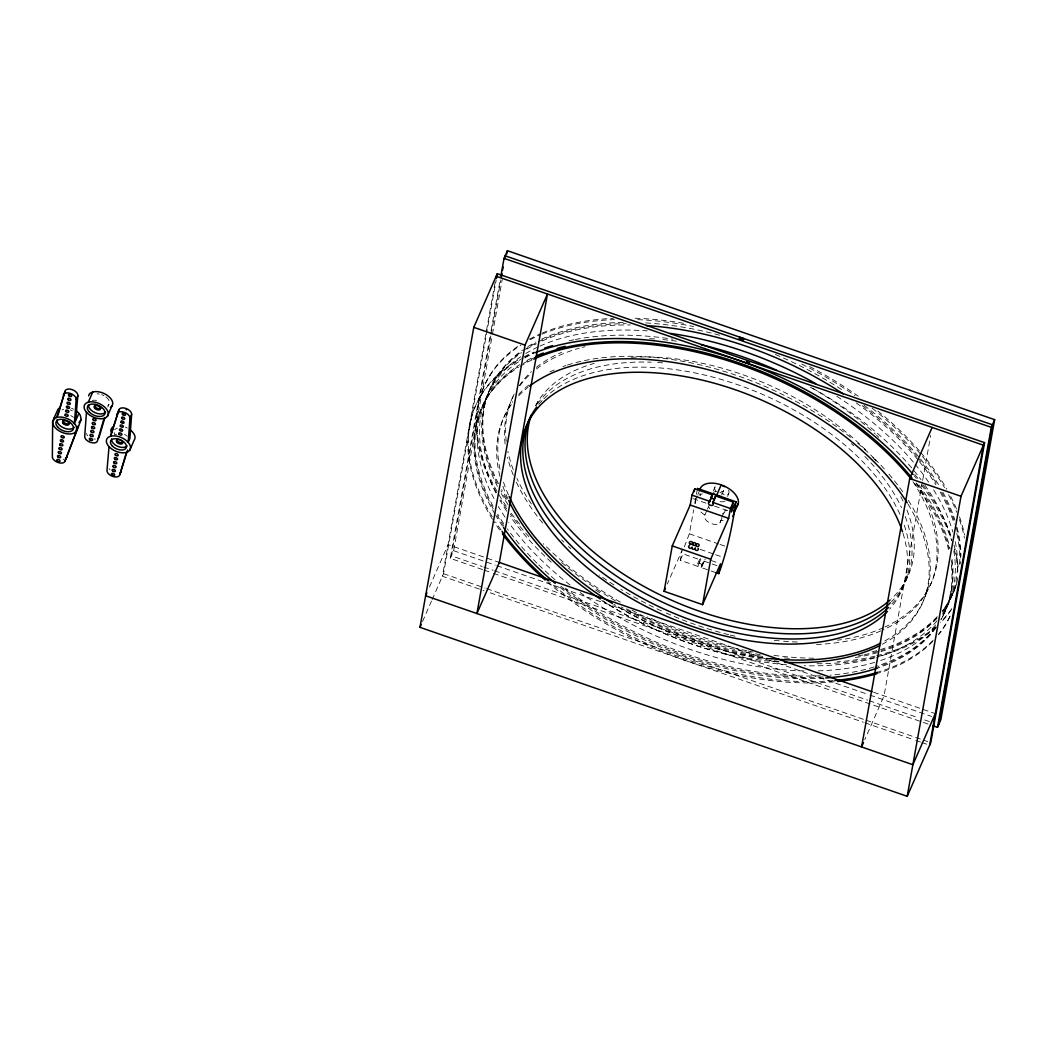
<?xml version="1.0" encoding="UTF-8"?>
<svg xmlns="http://www.w3.org/2000/svg" width="1047" height="1047" viewBox="0 0 1047 1047"><rect width="100%" height="100%" fill="white"/><g stroke="black" fill="none" stroke-linecap="round" stroke-linejoin="round"><path stroke-width="0.75" stroke-dasharray="5 3.75" d="M495.048 282.651L442.397 576.243L484.028 590.678M432.149 599.604L443.522 573.691L496.16 280.099M482.628 569.581L450.249 558.352L490.807 332.148M491.095 330.538L500.021 280.805M490.781 336.008L451.375 555.8L482.209 566.492M491.069 334.412L500.846 279.863M450.249 558.352L453.613 550.696L492.169 335.721M492.443 334.111L502.233 279.562M700.456 558.614A2.565 1.479 23.7 0 0 700.783 559.059L697.917 566.401L680.288 560.289L682.055 550.421L667.319 583.99M684.358 546.848L689.345 533.813L693.638 509.85M694.789 503.45L696.163 495.82M696.425 494.341L697.485 488.412M697.917 566.401L700.875 559.137M715.808 572.604L701.124 567.513L701.281 566.636A2.565 1.479 23.7 0 0 701.765 564.529A2.565 1.479 23.7 0 0 698.362 563.351A2.565 1.479 23.7 0 0 697.983 565.445L698.074 565.524M701.124 567.513L704.081 560.25A2.565 1.479 23.7 0 0 705.063 559.019M922.342 482.078L884.021 695.849L864.796 739.653M922.643 480.468L930.704 435.46M706.817 510.583L704.461 515.988A8.533 4.921 23.7 0 0 711.58 523.709A8.533 4.921 23.7 0 0 720.48 521.55L720.441 520.346L722.378 520.516A20.482 11.805 23.7 0 0 726.697 520.019M107.802 406.982L108.927 404.43M489.76 375.834L490.31 374.551M470.456 420.645L471.006 419.363M492.705 385.087L494.943 379.982M495.506 378.7L496.069 377.43M476.477 422.883L477.039 421.601M477.602 420.331L479.84 415.214M429.479 587.001L448.064 544.662L499.354 562.448M499 431.246L500.126 428.694M422.53 621.499L431.508 601.057M537.975 401.485L535.724 406.589A204.872 118.089 23.7 0 1 651.182 362.183M695.365 500.257L697.289 495.885M697.852 494.498L699.841 490.035M680.288 560.289L683.089 553.902L700.718 560.014M713.439 490.585L715.127 486.763M707.458 509.117L709.382 504.746M721.71 494.943L723.385 491.122A1.701 0.982 23.7 0 0 722.469 489.512M697.616 563.796L700.43 557.41M727.521 496.448L728.647 493.883M721.723 517.427L724.93 510.138L726.854 510.308M719.983 522.728L723.189 515.438M701.385 566.623L704.186 560.237M702.131 566.178L704.932 559.792M905.433 579.279L907.684 574.175M901.323 589.317L903.574 584.2M926.844 590.207L927.956 587.642M925.077 594.958L926.202 592.393M949.367 598.57L949.917 597.287M950.48 596.018L952.731 590.901M944.342 610.807L946.593 605.703M947.155 604.42L947.705 603.151M692.996 498.634L706.843 503.437M714.538 506.107L728.385 510.91M689.345 533.813L718.582 543.956M720.114 544.479L724.733 546.089M700.247 549.374L714.093 554.177M715.638 554.701L723.32 557.37M711.293 560.564L718.988 563.221M703.924 561.127L717.143 565.707M873.63 692.25L933.793 713.112M453.613 550.696L495.244 565.131M496.788 565.668L868.395 694.541M869.926 695.077L931.608 716.462M483.753 567.029L493.006 570.235M494.55 570.772L867.688 700.181M869.232 700.718L918.572 717.823M924.737 719.97L929.37 721.566M484.172 570.118L491.881 572.801M493.425 573.324L928.244 724.131M443.522 573.691L485.154 588.126M486.698 588.663L864.469 719.669M866 720.205L927.681 741.59M490.205 592.811L863.343 722.221M864.887 722.757L914.227 739.876M915.772 740.412L920.392 742.009M921.936 742.545L928.1 744.679M704.893 514.954L703.139 513.855A20.482 11.805 23.7 0 1 699.488 510.583M724.93 510.138L724.969 511.329A8.533 4.921 23.7 0 1 721.998 514.012M908.377 500.374A228.979 131.987 23.7 0 1 883.406 641.732M771.39 658.707A228.979 131.987 23.7 0 1 613.817 604.394M508.476 494.956A228.979 131.987 23.7 0 1 502.743 479.748M500.008 469.292A228.979 131.987 23.7 0 1 512.716 401.668M518.671 394.418A228.979 131.987 23.7 0 1 529.206 384.694M549.989 371.921A228.979 131.987 23.7 0 1 554.151 370.023M562.933 366.568A228.979 131.987 23.7 0 1 565.969 365.534M567.513 365.023A228.979 131.987 23.7 0 1 852.494 438.968M857.689 443.274A228.979 131.987 23.7 0 1 873.63 457.827M874.795 458.966A228.979 131.987 23.7 0 1 886.77 471.673M888.89 474.108A228.979 131.987 23.7 0 1 904.032 493.739M908.076 504.261A228.979 131.987 23.7 0 1 882.281 644.285M778.274 661.94A228.979 131.987 23.7 0 1 603.033 600.821M508.031 499.039A228.979 131.987 23.7 0 1 502.586 485.324M499.929 476.293A228.979 131.987 23.7 0 1 513.514 401.695M518.618 395.831A228.979 131.987 23.7 0 1 528.094 387.246M903.024 533.368A204.872 118.089 23.7 0 1 889.597 609.118M936.123 627.493A253.086 145.886 23.7 0 1 877.595 668.051M824.081 678.09A253.086 145.886 23.7 0 1 557.776 585.495M502.56 526.144A253.086 145.886 23.7 0 1 495.768 515.477M494.982 514.142A253.086 145.886 23.7 0 1 518.527 367.288M519.927 366.424A253.086 145.886 23.7 0 1 532.347 359.775M914.594 483.361A253.086 145.886 23.7 0 1 948.935 551.272M951.33 565.197A253.086 145.886 23.7 0 1 941.253 619.327M935.743 627.519A253.086 145.886 23.7 0 1 878.145 666.769M823.007 676.912A253.086 145.886 23.7 0 1 560.917 586.32M504.039 526.196A253.086 145.886 23.7 0 1 497.129 515.53M493.268 508.881A253.086 145.886 23.7 0 1 517.689 366.908M523.356 363.453A253.086 145.886 23.7 0 1 532.91 358.493M916.164 483.4A253.086 145.886 23.7 0 1 949.145 548.523M951.474 560.59A253.086 145.886 23.7 0 1 941.031 619.444M935.573 624.941A253.086 145.886 23.7 0 1 876.339 661.874M874.782 662.345A253.086 145.886 23.7 0 1 817.524 670.865M804.07 670.905A253.086 145.886 23.7 0 1 580.13 592.51M570.065 584.972A253.086 145.886 23.7 0 1 508.711 522.479M505.034 517.139A253.086 145.886 23.7 0 1 498.346 506.473M493.948 498.529A253.086 145.886 23.7 0 1 519.129 361.411M524.717 357.904A253.086 145.886 23.7 0 1 534.35 352.76M569.005 340.838A253.086 145.886 23.7 0 1 573.952 339.765M575.418 339.477A253.086 145.886 23.7 0 1 672.815 339.215M812.852 388.372A253.086 145.886 23.7 0 1 920.967 479.657M924.802 484.983A253.086 145.886 23.7 0 1 951.579 540.658M953.765 550.879A253.086 145.886 23.7 0 1 941.305 617.167M935.337 627.533A253.086 145.886 23.7 0 1 875.645 666.494M874.101 666.978A253.086 145.886 23.7 0 1 830.088 675.171M820.272 675.799A253.086 145.886 23.7 0 1 565.38 588.165M555.08 579.737A253.086 145.886 23.7 0 1 550.081 575.405M548.85 574.306A253.086 145.886 23.7 0 1 538.132 564.294M536.993 563.168A253.086 145.886 23.7 0 1 507.415 528.918M503.686 523.592A253.086 145.886 23.7 0 1 497.691 514.247M493.111 506.277A253.086 145.886 23.7 0 1 519.639 364.736M526.85 360.548A253.086 145.886 23.7 0 1 532.112 357.865M918.716 484.774A253.086 145.886 23.7 0 1 950.061 548.72M952.037 559.32A253.086 145.886 23.7 0 1 940.769 619.562M904.268 525.201A204.872 118.089 23.7 0 1 890.814 605.127M538.773 404.391A204.872 118.089 23.7 0 1 542.804 399.889M543.89 398.789A204.872 118.089 23.7 0 1 732.075 382.796A204.872 118.089 23.7 0 1 900.682 515.949M950.035 616.225A259.525 149.603 23.7 0 1 938.832 634.43M932.628 641.484A259.525 149.603 23.7 0 1 878.642 673.09M834.341 681.767A259.525 149.603 23.7 0 1 547.673 582.197M499.537 529.913A259.525 149.603 23.7 0 1 493.32 520.621M492.483 519.286A259.525 149.603 23.7 0 1 520.961 359.343M524.979 357.263A259.525 149.603 23.7 0 1 533.473 353.389M914.227 475.796A259.525 149.603 23.7 0 1 916.347 478.387M921.465 484.931A259.525 149.603 23.7 0 1 951.514 540.108M954.21 549.282A259.525 149.603 23.7 0 1 957.979 574.463M949.891 616.434A259.525 149.603 23.7 0 1 938.361 634.443M933.191 640.214A259.525 149.603 23.7 0 1 877.608 672.305M833.294 680.629A259.525 149.603 23.7 0 1 549.479 581.988M501.042 529.965A259.525 149.603 23.7 0 1 495.597 521.995M492.221 516.681A259.525 149.603 23.7 0 1 521.511 358.061M524.181 356.674A259.525 149.603 23.7 0 1 534.022 352.119M914.79 474.527A259.525 149.603 23.7 0 1 917.957 478.414M923.022 484.97A259.525 149.603 23.7 0 1 951.553 537.294M953.961 544.963A259.525 149.603 23.7 0 1 958.371 569.948M905.249 516.577A204.872 118.089 23.7 0 1 891.481 601.672M657.595 362.498A204.872 118.089 23.7 0 1 664.073 362.982M851.355 443.614A204.872 118.089 23.7 0 1 853.711 445.747M864.887 456.479A204.872 118.089 23.7 0 1 901.506 507.69M906.924 509.994A204.872 118.089 23.7 0 1 891.377 598.832M535.514 405.686A204.872 118.089 23.7 0 1 594.186 363.401M631.393 357.328A204.872 118.089 23.7 0 1 867.125 451.375M872.845 457.434A204.872 118.089 23.7 0 1 876.143 461.125M900.813 496.631A204.872 118.089 23.7 0 1 903.038 501.094M916.518 482.955A228.979 131.987 23.7 0 1 884.951 627.009M883.511 627.663A228.979 131.987 23.7 0 1 837.613 640.214M797.317 642.033A228.979 131.987 23.7 0 1 780.931 640.986M779.269 640.829A228.979 131.987 23.7 0 1 770.958 639.9M570.824 548.68A228.979 131.987 23.7 0 1 568.456 546.508M563.836 542.137A228.979 131.987 23.7 0 1 561.598 539.938M531.392 503.973A228.979 131.987 23.7 0 1 516.956 478.492M513.266 469.658A228.979 131.987 23.7 0 1 507.86 451.414M506.238 441.454A228.979 131.987 23.7 0 1 514.457 393.607M519.233 385.662A228.979 131.987 23.7 0 1 531.444 371.606M536.313 367.405A228.979 131.987 23.7 0 1 561.742 352.263M649.703 338.678A228.979 131.987 23.7 0 1 654.597 338.953M662.856 339.594A228.979 131.987 23.7 0 1 677.828 341.335M810.313 387.115A228.979 131.987 23.7 0 1 875.318 434.073M876.496 435.159A228.979 131.987 23.7 0 1 878.799 437.345M955.466 587.459A253.086 145.886 23.7 0 1 942.365 610.702M937.209 616.683A253.086 145.886 23.7 0 1 878.263 650.187M876.836 650.58A253.086 145.886 23.7 0 1 871.012 652.085M813.859 658.183A253.086 145.886 23.7 0 1 773.484 655.317M753.081 652.006A253.086 145.886 23.7 0 1 748.409 651.09M746.851 650.776A253.086 145.886 23.7 0 1 647.792 616.722M620.348 602.143A253.086 145.886 23.7 0 1 543.236 543.694M506.774 498.385A253.086 145.886 23.7 0 1 501.644 489.643M498.529 483.779A253.086 145.886 23.7 0 1 522.675 350.051M527.858 346.622A253.086 145.886 23.7 0 1 535.999 341.976M541.77 339.123A253.086 145.886 23.7 0 1 623.724 322.424M645.803 322.908A253.086 145.886 23.7 0 1 720.467 335.446M775.382 354.488A253.086 145.886 23.7 0 1 844.235 391.303M864.063 405.294A253.086 145.886 23.7 0 1 919.502 457.814M920.535 459.083A253.086 145.886 23.7 0 1 939.63 486.541M942.941 492.391A253.086 145.886 23.7 0 1 954.956 520.163M957.089 527.505A253.086 145.886 23.7 0 1 960.937 556.467M951.749 608.647A259.525 149.603 23.7 0 1 940.415 622.258M935.547 626.8A259.525 149.603 23.7 0 1 876.509 655.788M875.043 656.155A259.525 149.603 23.7 0 1 837.142 661.822M771.338 659.047A259.525 149.603 23.7 0 1 621.198 606.959M519.705 524.154A259.525 149.603 23.7 0 1 510.792 512.664M506.277 506.251A259.525 149.603 23.7 0 1 497.835 492.823M497.011 491.37A259.525 149.603 23.7 0 1 519.011 345.497M529.429 339.176A259.525 149.603 23.7 0 1 540.946 333.587M542.451 332.946A259.525 149.603 23.7 0 1 613.306 318.367M635.097 318.249A259.525 149.603 23.7 0 1 686.466 323.798M809.58 366.529A259.525 149.603 23.7 0 1 858.2 396.185M877.87 411.065A259.525 149.603 23.7 0 1 919.816 451.362M920.902 452.631A259.525 149.603 23.7 0 1 946.776 489.198M950.689 496.474A259.525 149.603 23.7 0 1 956.749 509.588M959.51 516.825A259.525 149.603 23.7 0 1 964.64 535.148M951.186 609.93A259.525 149.603 23.7 0 1 941.004 622.363M936.227 626.957A259.525 149.603 23.7 0 1 814.422 663.733M778.981 661.39A259.525 149.603 23.7 0 1 772.424 660.552M770.775 660.317A259.525 149.603 23.7 0 1 614.929 604.944M528.957 536.731A259.525 149.603 23.7 0 1 510.242 513.933M506.604 508.816A259.525 149.603 23.7 0 1 500.741 499.877M496.448 492.653A259.525 149.603 23.7 0 1 520.948 345.13M530.253 339.712A259.525 149.603 23.7 0 1 540.383 334.87M541.888 334.229A259.525 149.603 23.7 0 1 614.432 319.584M637.715 319.636A259.525 149.603 23.7 0 1 693.664 326.572M801.727 364.081A259.525 149.603 23.7 0 1 855.046 395.648M872.164 408.265A259.525 149.603 23.7 0 1 921.412 455.17M922.459 456.427A259.525 149.603 23.7 0 1 944.538 487.588M948.608 494.838A259.525 149.603 23.7 0 1 956.775 512.323M959.445 519.534A259.525 149.603 23.7 0 1 964.418 538.106M956.906 582.642A253.086 145.886 23.7 0 1 942.758 610.741M936.646 617.952A253.086 145.886 23.7 0 1 881.024 650.488M877.7 651.47A253.086 145.886 23.7 0 1 864.456 654.702M862.924 655.016A253.086 145.886 23.7 0 1 858.278 655.88M789.307 658.367A253.086 145.886 23.7 0 1 784.412 657.922M760.24 654.676A253.086 145.886 23.7 0 1 631.289 609.838M615.544 600.926A253.086 145.886 23.7 0 1 561.257 562.174M506.211 499.668A253.086 145.886 23.7 0 1 501.081 490.925M497.233 483.583A253.086 145.886 23.7 0 1 522.113 351.321M523.5 350.379A253.086 145.886 23.7 0 1 536.849 342.526M538.289 341.806A253.086 145.886 23.7 0 1 626.25 323.667M862.178 405.582A253.086 145.886 23.7 0 1 916.832 456.544M917.892 457.814A253.086 145.886 23.7 0 1 936.437 483.465M941.58 492.208A253.086 145.886 23.7 0 1 953.922 520.006M956.094 527.151A253.086 145.886 23.7 0 1 960.151 563.901M912.958 481.699A228.979 131.987 23.7 0 1 882.385 630.215M880.92 630.87A228.979 131.987 23.7 0 1 815.09 644.572M735.007 636.196A228.979 131.987 23.7 0 1 730.269 635.071M728.686 634.665A228.979 131.987 23.7 0 1 662.934 611.566M661.455 610.885A228.979 131.987 23.7 0 1 620.963 589.317M614.026 584.972A228.979 131.987 23.7 0 1 599.381 575.052M542.686 523.081A228.979 131.987 23.7 0 1 515.831 481.044M513.292 475.142A228.979 131.987 23.7 0 1 507.507 457.303M505.112 444.007A228.979 131.987 23.7 0 1 514.077 394.784M519.875 385.754A228.979 131.987 23.7 0 1 531.496 373.085M536.47 368.95A228.979 131.987 23.7 0 1 579.292 348.18M582.145 347.395A228.979 131.987 23.7 0 1 585.051 346.662M955.244 541.705A253.086 145.886 23.7 0 1 942.666 613.372M937.013 620.792A253.086 145.886 23.7 0 1 876.561 657.372M874.899 657.856A253.086 145.886 23.7 0 1 804.201 665.748M786.506 664.753A253.086 145.886 23.7 0 1 601.606 600.455M551.219 562.174A253.086 145.886 23.7 0 1 510.203 516.315M506.696 511.172A253.086 145.886 23.7 0 1 499.929 500.23M495.925 492.915A253.086 145.886 23.7 0 1 520.686 356.765M525.803 353.48A253.086 145.886 23.7 0 1 538.407 346.793M539.899 346.112A253.086 145.886 23.7 0 1 647.295 330.891M836.815 396.316A253.086 145.886 23.7 0 1 914.031 462.931M915.091 464.201A253.086 145.886 23.7 0 1 929.5 483.452M933.636 489.852A253.086 145.886 23.7 0 1 952.888 532.112M957.9 577.669A253.086 145.886 23.7 0 1 942.208 612.024M937.17 618.057A253.086 145.886 23.7 0 1 854.588 657.686M762.74 656.456A253.086 145.886 23.7 0 1 623.515 607.142M599.774 592.72A253.086 145.886 23.7 0 1 593.099 588.244M508.096 504.785A253.086 145.886 23.7 0 1 501.343 493.661M497.404 486.332A253.086 145.886 23.7 0 1 521.55 352.603M526.746 349.175A253.086 145.886 23.7 0 1 536.3 343.796M542.137 340.995A253.086 145.886 23.7 0 1 630.359 324.963M856.289 402.938A253.086 145.886 23.7 0 1 918.376 460.366M919.41 461.648A253.086 145.886 23.7 0 1 935.887 484.748M940.193 492.025A253.086 145.886 23.7 0 1 954.288 524.154M956.775 533.329A253.086 145.886 23.7 0 1 959.484 566.689M695.47 503.555A20.482 11.805 23.7 0 1 696.569 497.417M699.003 495.231A20.482 11.805 23.7 0 1 702.498 493.844M709.578 508.62A8.533 4.921 23.7 0 1 708.989 507.141M700.757 495.676A20.482 11.805 23.7 0 1 699.959 493.333M724.93 501.094A7.682 4.424 23.7 0 1 718.281 501.147M713.229 492.326A7.682 4.424 23.7 0 1 716.161 491.619M719.878 492.273A7.682 4.424 23.7 0 1 724.746 495.336A7.682 4.424 23.7 0 0 728.529 490.271M716.227 491.697A7.682 4.424 23.7 0 1 717.352 485.415M723.385 491.122A1.701 0.982 23.7 0 1 721.304 491.135M64.482 459.096A6.832 3.939 23.7 0 1 63.029 459.267M70.764 415.607A12.8 7.381 23.7 0 1 73.526 417.347M71.536 408.278A12.8 7.381 23.7 0 1 73.565 409.22M62.022 409.927A9.384 5.418 23.7 0 1 63.631 409.285M70.149 409.861A9.384 5.418 23.7 0 1 72.4 410.843M110.066 469.854A6.832 3.939 23.7 0 1 109.189 468.69M124.541 434.44A12.8 7.381 23.7 0 1 127.315 436.193M114.83 434.191A9.384 5.418 23.7 0 1 114.188 432.581M114.699 429.767A9.384 5.418 23.7 0 1 117.408 428.131M125.326 427.111A12.8 7.381 23.7 0 1 127.354 428.053M114.607 434.518A9.384 5.418 23.7 0 1 116.583 434.283M95.408 439.112A6.832 3.939 23.7 0 1 93.785 438.968M87.778 435.801A6.832 3.939 23.7 0 1 86.43 433.458M105.904 396.892A9.384 5.418 23.7 0 1 107.802 405.425M97.096 393.842A9.384 5.418 23.7 0 1 99.321 394.038M101.638 394.64A9.384 5.418 23.7 0 1 103.875 395.622M92.306 400.451A9.384 5.418 23.7 0 1 96.507 400.425"/><path stroke-width="1.5" d="M57.886 414.913L56.76 417.478L65.006 391.329A6.832 3.939 23.7 0 1 72.125 389.602A6.832 3.939 23.7 0 1 77.831 395.779L76.143 399.614L74.402 423.59L78.878 413.369M77.831 395.779L75.803 419.389M86.469 412.204L84.715 436.193A6.832 3.939 23.7 0 0 90.422 442.358A6.832 3.939 23.7 0 0 97.541 440.63L104.098 418.329M131.621 414.612L129.933 418.447L128.179 442.423L129.867 438.588L131.621 414.612A6.832 3.939 23.7 0 0 125.915 408.448A6.832 3.939 23.7 0 0 118.795 410.162L110.55 436.311L118.795 410.162M109.032 446.624L107.003 470.247A6.832 3.939 23.7 0 0 112.71 476.411A6.832 3.939 23.7 0 0 119.829 474.697L127.629 450.04M419.978 627.336L473.768 327.331L497.312 273.673L984.56 442.659L930.77 742.663L907.212 796.309L419.978 627.336L421.26 624.418M496.448 278.489L497.312 273.673M500.885 276.002L504.039 258.347L507.402 250.691L994.65 419.664L940.86 719.669L937.497 727.338L932.864 725.728M501.421 276.657L501.997 273.437M502.573 270.231L503.149 267.024M504.589 259.002L505.164 255.795L992.412 424.768L938.622 724.786M506.827 253.898L507.402 250.691M525.057 345.117L476.922 613.542L499.354 562.448L547.476 294.024L525.057 345.117L473.768 327.331M715.808 572.604L718.752 573.625L720.519 563.757L702.576 604.643L664.112 591.293L672.253 545.906L690.195 505.02L691.962 495.152L694.763 488.766L712.405 494.878L709.329 502.167A2.565 1.479 23.7 0 0 708.95 504.261A2.565 1.479 23.7 0 0 712.353 505.439A2.565 1.479 23.7 0 0 712.732 503.345L715.598 495.99L733.24 502.102L731.46 511.983L735.949 501.762L697.485 488.412M694.266 491.593L694.763 488.766M709.434 502.154L712.405 494.878M712.641 503.267L715.598 495.99M702.576 604.643L710.717 559.242L728.66 518.37L730.426 508.502L733.24 502.102M735.949 501.762C732.233 526.327 727.364 550.552 718.752 573.625M932.144 427.425L909.712 478.518L861.589 746.943L863.513 742.572M907.212 796.309L961.002 496.304L984.56 442.659M929.644 745.215L983.434 445.211L496.199 276.238M937.497 727.338L991.287 427.333L994.65 419.664M58.449 413.644L65.006 391.329M104.909 417.465L99.229 436.808A6.832 3.939 23.7 0 1 98.012 438.484M119.829 474.697L126.386 452.383M59.43 407.977L57.912 409.351L52.664 421.339A12.8 7.381 23.7 0 0 58.868 430.749A12.8 7.381 23.7 0 0 72.256 433.694C77.609 432.908 77.792 426.194 74.128 423.224A12.8 7.381 23.7 0 0 57.127 417.334L54.941 418.198L52.664 421.339L52.35 456.348A6.832 3.939 23.7 0 0 58.056 462.512A6.832 3.939 23.7 0 0 65.176 460.798L81.195 419.454L80.253 415.201L78.617 413.002A12.8 7.381 23.7 0 0 76.339 410.961M65.176 460.798L78.394 425.841L77.635 427.621M81.195 419.454L78.918 422.608M88.249 402.244L92.738 392.036M107.435 416.235L111.924 406.014M129.736 450.289L134.225 440.067A12.8 7.381 23.7 0 0 130.116 429.807M426.914 592.838L425.632 595.756L912.879 764.729L935.311 713.635M664.112 591.293L665.395 588.375M716.724 495.087L721.2 484.866M733.829 513.606L738.318 503.385M712.235 495.768L712.13 495.781A2.565 1.479 23.7 0 0 711.397 496.226M504.039 258.347L991.287 427.333M909.712 478.518L961.002 496.304M691.962 495.152L709.591 501.264M712.798 502.377L730.426 508.502M690.195 505.02L728.66 518.37M672.253 545.906L710.717 559.242M498.948 562.304L872.086 691.714M879.663 645.646A228.979 131.987 23.7 0 1 784.596 662.319M600.324 599.015A228.979 131.987 23.7 0 1 508.737 500.558M529.389 386.238A228.979 131.987 23.7 0 1 724.066 374.237A228.979 131.987 23.7 0 1 907.252 502.94M880.789 643.094A228.979 131.987 23.7 0 1 771.39 658.707M612.43 603.53A228.979 131.987 23.7 0 1 509.156 496.474M887.516 611.343A204.872 118.089 23.7 0 1 581.635 562.867A204.872 118.089 23.7 0 1 617.455 373.229A204.872 118.089 23.7 0 1 902.54 531.837M877.595 668.051A253.086 145.886 23.7 0 1 825.717 677.972M555.224 583.362A253.086 145.886 23.7 0 1 503.476 527.479M533.721 359.147A253.086 145.886 23.7 0 1 911.479 479.421M701.438 344.816A253.086 145.886 23.7 0 1 776.809 370.311M536.221 355.967A253.086 145.886 23.7 0 1 543.393 353.009M557.122 348.429A253.086 145.886 23.7 0 1 565.131 346.321M888.681 607.339A204.872 118.089 23.7 0 1 636.196 594.814A204.872 118.089 23.7 0 1 536.731 406.995M877.059 673.587A259.525 149.603 23.7 0 1 837.535 681.453M545.186 580.025A259.525 149.603 23.7 0 1 502.403 533.878M534.938 352.787A259.525 149.603 23.7 0 1 913.141 474.513M877.608 672.305A259.525 149.603 23.7 0 1 834.904 680.485M548.222 580.915A259.525 149.603 23.7 0 1 501.997 531.287M544.61 348.114A259.525 149.603 23.7 0 1 552.554 345.641M746.459 361.581A259.525 149.603 23.7 0 1 749.521 362.707M534.284 357.865A253.086 145.886 23.7 0 1 912.042 478.152M890.316 602.81A204.872 118.089 23.7 0 1 650.711 596.371A204.872 118.089 23.7 0 1 530.476 416.693M890.159 599.944A204.872 118.089 23.7 0 1 653.092 591.333A204.872 118.089 23.7 0 1 531.523 414.625M739.601 337.199A259.525 149.603 23.7 0 1 744.129 338.678M739.051 338.469A259.525 149.603 23.7 0 1 743.579 339.961M670.224 333.378A253.086 145.886 23.7 0 1 815.783 383.647M646.3 325.565A253.086 145.886 23.7 0 1 843.123 393.855M699.841 490.035A20.482 11.805 23.7 0 1 725.322 486.593A20.482 11.805 23.7 0 1 735.609 507.769M714.617 499.105A2.565 1.479 23.7 0 1 711.253 496.985M712.915 494.014A20.482 11.805 23.7 0 1 721.619 497.22M733.725 510.308A20.482 11.805 23.7 0 1 732.625 516.433M722.679 485.887A7.682 4.424 23.7 0 1 724.524 486.685M697.969 548.209A1.714 1.387 10.2 0 1 697.93 550.081A1.714 1.387 10.2 0 1 695.64 550.068A1.714 1.387 10.2 0 1 695.287 548.196M695.182 548.118A1.701 1.387 10.2 0 1 692.957 549.217A1.701 1.387 10.2 0 1 692.08 547.084A1.701 1.387 10.2 0 1 689.332 547.961A1.701 1.387 10.2 0 1 689.515 545.579M63.317 395.164A6.832 3.939 23.7 0 1 70.437 393.436A6.832 3.939 23.7 0 1 76.143 399.614M66.851 456.963A6.832 3.939 23.7 0 1 65.647 458.638M69.56 422.242A3.416 1.963 23.7 0 1 66.432 423.786A3.416 1.963 23.7 0 1 63.16 420.567M54.418 419.572A12.8 7.381 23.7 0 1 54.352 417.504M74.075 427.32A9.384 5.418 23.7 0 1 63.697 427.935A9.384 5.418 23.7 0 1 56.996 419.899M117.107 413.997A6.832 3.939 23.7 0 1 124.227 412.282A6.832 3.939 23.7 0 1 129.933 418.447M121.504 470.862A6.832 3.939 23.7 0 1 120.3 472.537M126.15 409.613A1.701 0.982 23.7 0 1 126.517 409.835M121.949 422.268A1.701 0.982 23.7 0 1 121.923 421.47M110.995 432.018A12.8 7.381 23.7 0 1 113.207 426.81M123.153 442.096A3.416 1.963 23.7 0 1 119.384 442.331A3.416 1.963 23.7 0 1 116.95 439.4M127.014 445.865A8.533 4.921 23.7 0 1 117.434 446.218A8.533 4.921 23.7 0 1 111.61 438.863M110.406 407.375A12.8 7.381 23.7 0 0 109.032 396.734A12.8 7.381 23.7 0 0 93.091 391.892L90.906 392.756A12.8 7.381 23.7 0 0 88.642 395.897M105.551 412.086A9.384 5.418 23.7 0 1 95.172 412.714A9.384 5.418 23.7 0 1 88.485 404.679M101.062 407.571A3.416 1.963 23.7 0 1 97.921 408.552A3.416 1.963 23.7 0 1 94.662 405.896M94.845 404.875A3.416 1.963 23.7 0 1 95.251 404.508M88.615 402.1L86.43 402.977A12.8 7.381 23.7 0 0 85.095 410.372L86.731 412.57A12.8 7.381 23.7 0 0 103.732 418.473L105.917 417.596A12.8 7.381 23.7 0 0 104.543 406.956A12.8 7.381 23.7 0 0 88.615 402.1M110.903 436.167L108.718 437.031A12.8 7.381 23.7 0 0 110.092 447.684A12.8 7.381 23.7 0 0 126.033 452.526L128.218 451.663A12.8 7.381 23.7 0 0 129.54 444.255L127.904 442.056A12.8 7.381 23.7 0 0 110.903 436.167M696.137 545.945A1.714 1.387 10.2 0 0 699.016 545.644A1.714 1.387 10.2 0 0 697.066 543.72A1.714 1.387 10.2 0 0 696.137 545.945M689.711 543.759A1.701 1.387 10.2 0 0 692.591 543.445A1.701 1.387 10.2 0 0 690.64 541.535A1.701 1.387 10.2 0 0 689.711 543.759M692.931 544.833A1.701 1.387 10.2 0 0 695.81 544.532A1.701 1.387 10.2 0 0 693.86 542.608A1.701 1.387 10.2 0 0 692.931 544.833M57.768 427.189A9.384 5.418 23.7 0 0 72.95 429.872A9.384 5.418 23.7 0 0 63.343 419.481A9.384 5.418 23.7 0 0 57.768 427.189M68.827 395.714A1.701 0.982 23.7 0 0 71.589 396.198A1.701 0.982 23.7 0 0 69.848 394.313A1.701 0.982 23.7 0 0 68.827 395.714M68.12 399.666A1.701 0.982 23.7 0 0 70.882 400.15A1.701 0.982 23.7 0 0 69.128 398.266A1.701 0.982 23.7 0 0 68.12 399.666M66.707 407.558A1.701 0.982 23.7 0 0 69.468 408.042A1.701 0.982 23.7 0 0 67.715 406.157A1.701 0.982 23.7 0 0 66.707 407.558M67.414 403.605A1.701 0.982 23.7 0 0 70.175 404.103A1.701 0.982 23.7 0 0 68.421 402.205A1.701 0.982 23.7 0 0 67.414 403.605M65.294 415.45A1.701 0.982 23.7 0 0 68.055 415.947A1.701 0.982 23.7 0 0 66.301 414.049A1.701 0.982 23.7 0 0 65.294 415.45M66 411.51A1.701 0.982 23.7 0 0 68.762 411.995A1.701 0.982 23.7 0 0 67.008 410.11A1.701 0.982 23.7 0 0 66 411.51M61.393 437.162A1.701 0.982 23.7 0 0 64.155 437.646A1.701 0.982 23.7 0 0 62.414 435.761A1.701 0.982 23.7 0 0 61.393 437.162M58.567 452.958A1.701 0.982 23.7 0 0 61.328 453.443A1.701 0.982 23.7 0 0 59.574 451.558A1.701 0.982 23.7 0 0 58.567 452.958M59.273 449.006A1.701 0.982 23.7 0 0 62.035 449.49A1.701 0.982 23.7 0 0 60.281 447.606A1.701 0.982 23.7 0 0 59.273 449.006M59.98 445.054A1.701 0.982 23.7 0 0 62.741 445.551A1.701 0.982 23.7 0 0 61.001 443.653A1.701 0.982 23.7 0 0 59.98 445.054M60.687 441.114A1.701 0.982 23.7 0 0 63.448 441.598A1.701 0.982 23.7 0 0 61.708 439.714A1.701 0.982 23.7 0 0 60.687 441.114M57.86 456.898A1.701 0.982 23.7 0 0 60.621 457.395A1.701 0.982 23.7 0 0 58.868 455.497A1.701 0.982 23.7 0 0 57.86 456.898M57.153 460.85A1.701 0.982 23.7 0 0 59.915 461.334A1.701 0.982 23.7 0 0 58.161 459.45A1.701 0.982 23.7 0 0 57.153 460.85M63.291 423.564A3.416 1.963 23.7 0 0 68.814 424.545A3.416 1.963 23.7 0 0 65.32 420.763A3.416 1.963 23.7 0 0 63.291 423.564M112.029 445.708A8.533 4.921 23.7 0 0 125.889 448.43A8.533 4.921 23.7 0 0 117.486 438.902A8.533 4.921 23.7 0 0 112.029 445.708M111.807 474.749A1.701 0.982 23.7 0 0 114.568 475.233A1.701 0.982 23.7 0 0 112.814 473.349A1.701 0.982 23.7 0 0 111.807 474.749M115.353 455.013A1.701 0.982 23.7 0 0 118.115 455.497A1.701 0.982 23.7 0 0 116.361 453.613A1.701 0.982 23.7 0 0 115.353 455.013M114.647 458.952A1.701 0.982 23.7 0 0 117.408 459.45A1.701 0.982 23.7 0 0 115.654 457.552A1.701 0.982 23.7 0 0 114.647 458.952M113.927 462.905A1.701 0.982 23.7 0 0 116.688 463.389A1.701 0.982 23.7 0 0 114.948 461.505A1.701 0.982 23.7 0 0 113.927 462.905M113.22 466.857A1.701 0.982 23.7 0 0 115.981 467.342A1.701 0.982 23.7 0 0 114.241 465.457A1.701 0.982 23.7 0 0 113.22 466.857M112.513 470.797A1.701 0.982 23.7 0 0 115.275 471.294A1.701 0.982 23.7 0 0 113.534 469.396A1.701 0.982 23.7 0 0 112.513 470.797M122.617 414.56A1.701 0.982 23.7 0 0 125.378 415.044A1.701 0.982 23.7 0 0 123.638 413.159A1.701 0.982 23.7 0 0 122.617 414.56M121.91 418.499A1.701 0.982 23.7 0 0 124.672 418.983A1.701 0.982 23.7 0 0 122.918 417.099A1.701 0.982 23.7 0 0 121.91 418.499M120.497 426.391A1.701 0.982 23.7 0 0 123.245 426.888A1.701 0.982 23.7 0 0 121.504 424.99A1.701 0.982 23.7 0 0 120.497 426.391M121.203 422.451A1.701 0.982 23.7 0 0 123.965 422.936A1.701 0.982 23.7 0 0 122.211 421.051A1.701 0.982 23.7 0 0 121.203 422.451M119.07 434.296A1.701 0.982 23.7 0 0 121.832 434.78A1.701 0.982 23.7 0 0 120.091 432.882A1.701 0.982 23.7 0 0 119.07 434.296M119.777 430.343A1.701 0.982 23.7 0 0 122.538 430.827A1.701 0.982 23.7 0 0 120.798 428.943A1.701 0.982 23.7 0 0 119.777 430.343M117.068 442.397A3.416 1.963 23.7 0 0 122.591 443.378A3.416 1.963 23.7 0 0 119.109 439.596A3.416 1.963 23.7 0 0 117.068 442.397M91.822 427.857A1.701 0.982 23.7 0 0 94.583 428.354A1.701 0.982 23.7 0 0 92.83 426.456A1.701 0.982 23.7 0 0 91.822 427.857M91.115 431.809A1.701 0.982 23.7 0 0 93.877 432.293A1.701 0.982 23.7 0 0 92.123 430.409A1.701 0.982 23.7 0 0 91.115 431.809M90.408 435.761A1.701 0.982 23.7 0 0 93.157 436.246A1.701 0.982 23.7 0 0 91.416 434.361A1.701 0.982 23.7 0 0 90.408 435.761M89.257 411.968A9.384 5.418 23.7 0 0 104.438 414.651A9.384 5.418 23.7 0 0 94.832 404.247A9.384 5.418 23.7 0 0 89.257 411.968M89.689 439.701A1.701 0.982 23.7 0 0 92.45 440.198A1.701 0.982 23.7 0 0 90.709 438.3A1.701 0.982 23.7 0 0 89.689 439.701M92.529 423.917A1.701 0.982 23.7 0 0 95.29 424.401A1.701 0.982 23.7 0 0 93.536 422.517A1.701 0.982 23.7 0 0 92.529 423.917M93.235 419.965A1.701 0.982 23.7 0 0 95.997 420.449A1.701 0.982 23.7 0 0 94.243 418.564A1.701 0.982 23.7 0 0 93.235 419.965M94.78 408.343A3.416 1.963 23.7 0 0 100.303 409.312A3.416 1.963 23.7 0 0 96.808 405.542A3.416 1.963 23.7 0 0 94.78 408.343"/></g></svg>
